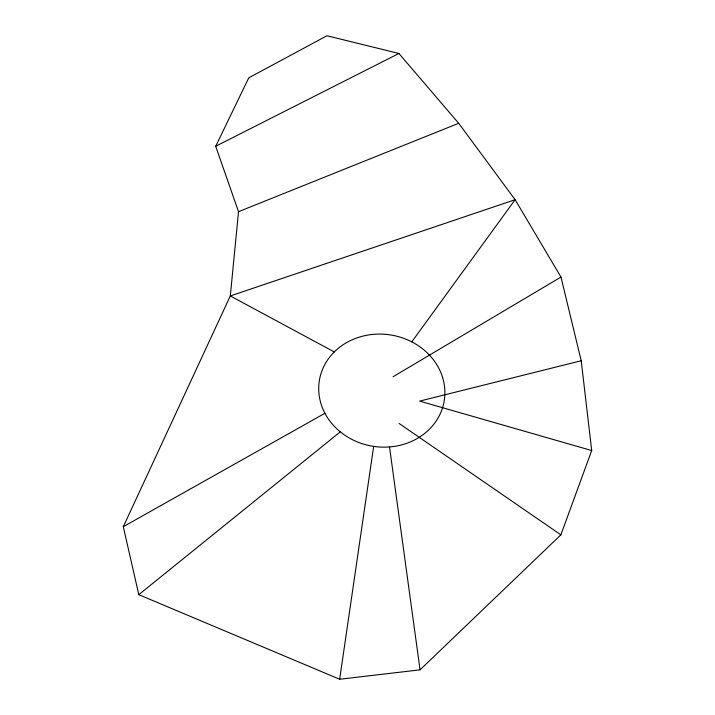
<?xml version="1.0" encoding="UTF-8"?>
<svg xmlns="http://www.w3.org/2000/svg" width="715" height="715" viewBox="0 0 715 715"><rect width="100%" height="100%" fill="white"/><g stroke="black" fill="none" stroke-linecap="round" stroke-linejoin="round"><path stroke-width="1.07" d="M238.524 211.685L230.31 295.947L123.302 526.696L138.79 594.666L339.661 679.25L420.045 669.839L560.873 534.847L591.698 450.539L581.215 360.744L560.971 277.062L515.122 199.691L458.69 123.293L398.916 53.473L326.943 35.75L248.775 77.828L215.689 146.262L238.524 211.685L458.69 123.293M339.661 679.25L373.659 446.392M411.777 341.868L515.122 199.691L230.31 295.947L334.28 351.932M138.79 594.666L340.295 431.851M393.098 376.716L560.971 277.062M123.302 526.696L324.932 413.279M215.689 146.262L398.916 53.473M581.215 360.744L419.642 401.115L591.698 450.539M399.149 423.495L560.873 534.847M389.514 446.947L420.045 669.839M340.286 431.842A63.251 56.36 9 0 0 443.702 403.528A63.251 56.36 9 0 0 361.415 336.497A63.251 56.36 9 0 0 340.286 431.842"/></g></svg>
